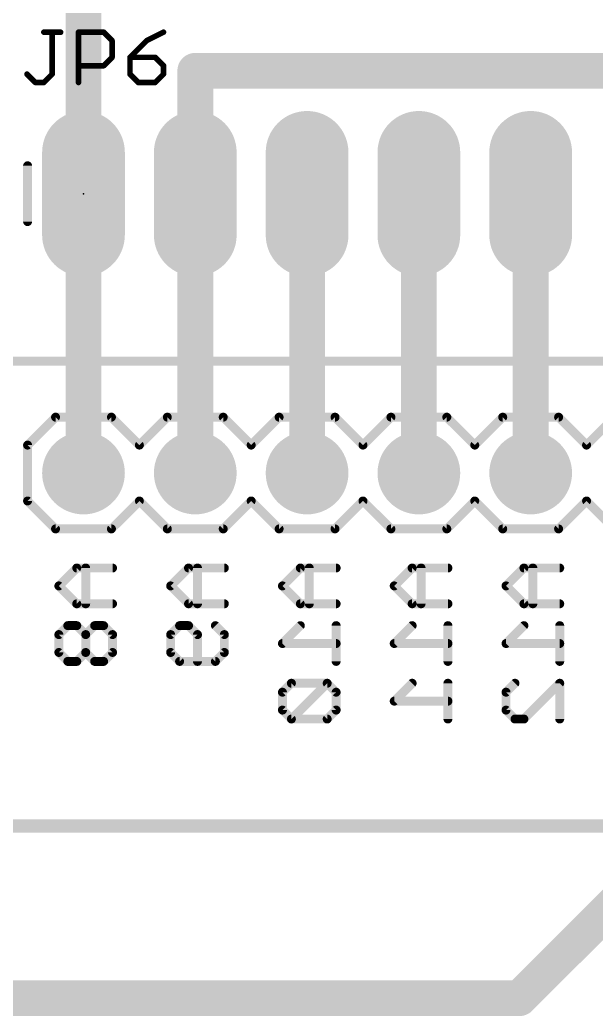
# Model space of a CAD drawing. Extents: x -209 to 66, y -44 to 97.
# Drawn here: x -44.62 to -31.53, y 39.73 to 62.37 of the extents above; entities that cross this region are included whole.
import ezdxf

# ---------------------------------------------------------------- set-up
doc = ezdxf.new("R2010")
doc.units = 0
for name, color, linetype in [('1', 22, 'CONTINUOUS'), ('17', 82, 'CONTINUOUS'), ('21', 253, 'CONTINUOUS'), ('22', 253, 'CONTINUOUS'), ('23', 7, 'CONTINUOUS'), ('25', 253, 'CONTINUOUS'), ('51', 253, 'CONTINUOUS'), ('52', 253, 'CONTINUOUS')]:
    doc.layers.add(name, color=color, linetype=linetype)

# ---------------------------------------------------------------- blocks, each defined once
blk = doc.blocks.new('RECT')
blk.add_solid([(-0.5, -0.5), (0.5, -0.5), (-0.5, 0.5), (0.5, 0.5)])
blk = doc.blocks.new('LONGP100')
at = {"const_width": 1}
blk.add_lwpolyline([(-0.5, 0), (0.5, 0)], dxfattribs=at)
at = {"const_width": 0.5}
for points in [[(-0.5, 0.25, 1), (-0.5, -0.25)], [(0.5, -0.25, 1), (0.5, 0.25)]]:
    blk.add_lwpolyline(points, format="xyb", dxfattribs=at)
blk = doc.blocks.new('ROUNDP')
at = {"const_width": 0.5}
blk.add_lwpolyline([(0, -0.25, 1), (0, 0.25, 1), (0, -0.25)], format="xyb", dxfattribs=at)

msp = doc.modelspace()

# ---------------------------------------------------------------- linework, layer by layer
at = {"layer": '1'}
for points, const_width in [([(-43.18, 62.992), (-43.18, 58.42)], 0.8128), ([(-29.464, 61.214), (-40.64, 61.214)], 0.8128), ([(-40.64, 61.214), (-40.64, 58.42)], 0.8128), ([(-43.18, 58.42), (-43.18, 59.69)], 0.8128), ([(-43.18, 58.42), (-43.18, 58.166)], 1.27), ([(-40.64, 58.42), (-40.64, 58.166)], 1.27), ([(-38.1, 58.42), (-38.1, 58.166)], 1.27), ([(-35.56, 58.42), (-35.56, 58.166)], 1.27), ([(-33.02, 58.42), (-33.02, 58.166)], 1.27), ([(-43.18, 52.07), (-43.18, 58.166)], 0.8128), ([(-40.64, 52.07), (-40.64, 58.166)], 0.8128), ([(-38.1, 52.07), (-38.1, 58.166)], 0.8128), ([(-35.56, 52.07), (-35.56, 58.166)], 0.8128), ([(-33.02, 52.07), (-33.02, 58.166)], 0.8128), ([(-43.18, 52.07), (-43.18, 51.816)], 1.27), ([(-40.64, 52.07), (-40.64, 51.816)], 1.27), ([(-38.1, 52.07), (-38.1, 51.816)], 1.27), ([(-35.56, 52.07), (-35.56, 51.816)], 1.27), ([(-33.02, 52.07), (-33.02, 51.816)], 1.27), ([(-33.274, 40.132), (-24.13, 49.276)], 0.8128), ([(-63.5, 40.132), (-33.274, 40.132)], 0.8128)]:
    msp.add_lwpolyline(points, dxfattribs=dict(at, const_width=const_width))
for points, const_width in [([(-40.64, 61.4172, 1), (-40.64, 61.0108)], 0.4064), ([(-40.4368, 61.214, 1), (-40.8432, 61.214)], 0.4064), ([(-42.9768, 59.69, 1), (-43.3832, 59.69)], 0.4064), ([(-42.8625, 58.42, 1), (-43.4975, 58.42)], 0.635), ([(-40.3225, 58.42, 1), (-40.9575, 58.42)], 0.635), ([(-37.7825, 58.42, 1), (-38.4175, 58.42)], 0.635), ([(-35.2425, 58.42, 1), (-35.8775, 58.42)], 0.635), ([(-32.7025, 58.42, 1), (-33.3375, 58.42)], 0.635), ([(-43.4975, 58.166, 1), (-42.8625, 58.166)], 0.635), ([(-43.3832, 58.42, 1), (-42.9768, 58.42)], 0.4064), ([(-43.3832, 58.42, 1), (-42.9768, 58.42)], 0.4064), ([(-42.9768, 58.166, 1), (-43.3832, 58.166)], 0.4064), ([(-40.9575, 58.166, 1), (-40.3225, 58.166)], 0.635), ([(-40.8432, 58.42, 1), (-40.4368, 58.42)], 0.4064), ([(-40.4368, 58.166, 1), (-40.8432, 58.166)], 0.4064), ([(-38.4175, 58.166, 1), (-37.7825, 58.166)], 0.635), ([(-37.8968, 58.166, 1), (-38.3032, 58.166)], 0.4064), ([(-35.8775, 58.166, 1), (-35.2425, 58.166)], 0.635), ([(-35.3568, 58.166, 1), (-35.7632, 58.166)], 0.4064), ([(-33.3375, 58.166, 1), (-32.7025, 58.166)], 0.635), ([(-32.8168, 58.166, 1), (-33.2232, 58.166)], 0.4064), ([(-42.8625, 52.07, 1), (-43.4975, 52.07)], 0.635), ([(-40.3225, 52.07, 1), (-40.9575, 52.07)], 0.635), ([(-37.7825, 52.07, 1), (-38.4175, 52.07)], 0.635), ([(-35.2425, 52.07, 1), (-35.8775, 52.07)], 0.635), ([(-32.7025, 52.07, 1), (-33.3375, 52.07)], 0.635), ([(-43.4975, 51.816, 1), (-42.8625, 51.816)], 0.635), ([(-43.3832, 52.07, 1), (-42.9768, 52.07)], 0.4064), ([(-40.9575, 51.816, 1), (-40.3225, 51.816)], 0.635), ([(-40.8432, 52.07, 1), (-40.4368, 52.07)], 0.4064), ([(-38.4175, 51.816, 1), (-37.7825, 51.816)], 0.635), ([(-38.3032, 52.07, 1), (-37.8968, 52.07)], 0.4064), ([(-35.8775, 51.816, 1), (-35.2425, 51.816)], 0.635), ([(-35.7632, 52.07, 1), (-35.3568, 52.07)], 0.4064), ([(-33.3375, 51.816, 1), (-32.7025, 51.816)], 0.635), ([(-33.2232, 52.07, 1), (-32.8168, 52.07)], 0.4064), ([(-33.274, 39.9288, 1), (-33.274, 40.3352)], 0.4064), ([(-33.4177, 40.2757, 1), (-33.1303, 39.9883)], 0.4064)]:
    msp.add_lwpolyline(points, format="xyb", dxfattribs=dict(at, const_width=const_width))
at = {"layer": '21', "const_width": 0.2032}
msp.add_lwpolyline([(-44.45, 59.055), (-44.45, 57.785)], dxfattribs=at)
at = {"layer": '21', "const_width": 0.1016}
for points in [[(-44.3992, 59.055, 1), (-44.5008, 59.055)], [(-44.5008, 57.785, 1), (-44.3992, 57.785)]]:
    msp.add_lwpolyline(points, format="xyb", dxfattribs=at)
at = {"layer": '22'}
for points, const_width in [([(-44.45, 52.705), (-43.815, 53.34)], 0.2032), ([(-42.545, 53.34), (-43.815, 53.34)], 0.2032), ([(-41.91, 52.705), (-42.545, 53.34)], 0.2032), ([(-41.275, 53.34), (-41.91, 52.705)], 0.2032), ([(-40.005, 53.34), (-41.275, 53.34)], 0.2032), ([(-39.37, 52.705), (-40.005, 53.34)], 0.2032), ([(-38.735, 53.34), (-39.37, 52.705)], 0.2032), ([(-37.465, 53.34), (-38.735, 53.34)], 0.2032), ([(-36.83, 52.705), (-37.465, 53.34)], 0.2032), ([(-36.83, 52.705), (-36.195, 53.34)], 0.2032), ([(-34.925, 53.34), (-36.195, 53.34)], 0.2032), ([(-34.29, 52.705), (-34.925, 53.34)], 0.2032), ([(-33.655, 53.34), (-34.29, 52.705)], 0.2032), ([(-32.385, 53.34), (-33.655, 53.34)], 0.2032), ([(-31.75, 52.705), (-32.385, 53.34)], 0.2032), ([(-31.115, 53.34), (-31.75, 52.705)], 0.2032), ([(-44.45, 51.435), (-44.45, 52.705)], 0.2032), ([(-43.815, 50.8), (-44.45, 51.435)], 0.2032), ([(-42.545, 50.8), (-41.91, 51.435)], 0.2032), ([(-41.91, 51.435), (-41.275, 50.8)], 0.2032), ([(-40.005, 50.8), (-39.37, 51.435)], 0.2032), ([(-39.37, 51.435), (-38.735, 50.8)], 0.2032), ([(-37.465, 50.8), (-36.83, 51.435)], 0.2032), ([(-36.195, 50.8), (-36.83, 51.435)], 0.2032), ([(-34.925, 50.8), (-34.29, 51.435)], 0.2032), ([(-34.29, 51.435), (-33.655, 50.8)], 0.2032), ([(-32.385, 50.8), (-31.75, 51.435)], 0.2032), ([(-31.75, 51.435), (-31.115, 50.8)], 0.2032), ([(-43.815, 50.8), (-42.545, 50.8)], 0.2032), ([(-41.275, 50.8), (-40.005, 50.8)], 0.2032), ([(-38.735, 50.8), (-37.465, 50.8)], 0.2032), ([(-36.195, 50.8), (-34.925, 50.8)], 0.2032), ([(-33.655, 50.8), (-32.385, 50.8)], 0.2032), ([(-43.3331, 49.911), (-43.7398, 49.5043)], 0.2032), ([(-42.5196, 49.911), (-43.3331, 49.911)], 0.2032), ([(-43.1297, 49.911), (-43.1297, 49.0975)], 0.2032), ([(-40.7931, 49.911), (-41.1998, 49.5043)], 0.2032), ([(-39.9796, 49.911), (-40.7931, 49.911)], 0.2032), ([(-40.5897, 49.911), (-40.5897, 49.0975)], 0.2032), ([(-38.2531, 49.911), (-38.6598, 49.5043)], 0.2032), ([(-37.4396, 49.911), (-38.2531, 49.911)], 0.2032), ([(-38.0497, 49.911), (-38.0497, 49.0975)], 0.2032), ([(-35.7131, 49.911), (-36.1198, 49.5043)], 0.2032), ([(-34.8996, 49.911), (-35.7131, 49.911)], 0.2032), ([(-35.5097, 49.911), (-35.5097, 49.0975)], 0.2032), ([(-33.1731, 49.911), (-33.5798, 49.5043)], 0.2032), ([(-32.3596, 49.911), (-33.1731, 49.911)], 0.2032), ([(-32.9697, 49.911), (-32.9697, 49.0975)], 0.2032), ([(-43.7398, 49.5043), (-43.3331, 49.0975)], 0.2032), ([(-41.1998, 49.5043), (-40.7931, 49.0975)], 0.2032), ([(-38.6598, 49.5043), (-38.2531, 49.0975)], 0.2032), ([(-36.1198, 49.5043), (-35.7131, 49.0975)], 0.2032), ([(-33.5798, 49.5043), (-33.1731, 49.0975)], 0.2032), ([(-43.3331, 49.0975), (-42.5196, 49.0975)], 0.2032), ([(-40.7931, 49.0975), (-39.9796, 49.0975)], 0.2032), ([(-38.2531, 49.0975), (-37.4396, 49.0975)], 0.2032), ([(-35.7131, 49.0975), (-34.8996, 49.0975)], 0.2032), ([(-33.1731, 49.0975), (-32.3596, 49.0975)], 0.2032), ([(-43.5365, 48.6013), (-43.7398, 48.3979)], 0.2032), ([(-43.3331, 48.6013), (-43.5365, 48.6013)], 0.2032), ([(-43.1297, 48.3979), (-43.3331, 48.6013)], 0.2032), ([(-42.9263, 48.6013), (-43.1297, 48.3979)], 0.2032), ([(-42.723, 48.6013), (-42.9263, 48.6013)], 0.2032), ([(-42.5196, 48.3979), (-42.723, 48.6013)], 0.2032), ([(-41.1998, 48.3979), (-40.9965, 48.6013)], 0.2032), ([(-40.9965, 48.6013), (-40.7931, 48.6013)], 0.2032), ([(-40.7931, 48.6013), (-40.5897, 48.3979)], 0.2032), ([(-40.183, 48.6013), (-39.9796, 48.3979)], 0.2032), ([(-38.2531, 48.6013), (-38.6598, 48.1945)], 0.2032), ([(-37.4396, 48.6013), (-37.4396, 47.7878)], 0.2032), ([(-35.7131, 48.6013), (-36.1198, 48.1945)], 0.2032), ([(-34.8996, 48.6013), (-34.8996, 47.7878)], 0.2032), ([(-33.1731, 48.6013), (-33.5798, 48.1945)], 0.2032), ([(-32.3596, 48.6013), (-32.3596, 47.7878)], 0.2032), ([(-43.7398, 48.3979), (-43.7398, 47.9912)], 0.2032), ([(-43.1297, 48.3979), (-43.1297, 47.9912)], 0.2032), ([(-42.5196, 47.9912), (-42.5196, 48.3979)], 0.2032), ([(-41.1998, 47.9912), (-41.1998, 48.3979)], 0.2032), ([(-40.5897, 48.3979), (-40.5897, 47.7878)], 0.2032), ([(-39.9796, 48.3979), (-39.9796, 47.9912)], 0.2032), ([(-38.6598, 48.1945), (-37.4396, 48.1945)], 0.2032), ([(-36.1198, 48.1945), (-34.8996, 48.1945)], 0.2032), ([(-33.5798, 48.1945), (-32.3596, 48.1945)], 0.2032), ([(-43.7398, 47.9912), (-43.5365, 47.7878)], 0.2032), ([(-43.3331, 47.7878), (-43.1297, 47.9912)], 0.2032), ([(-43.1297, 47.9912), (-42.9263, 47.7878)], 0.2032), ([(-42.723, 47.7878), (-42.5196, 47.9912)], 0.2032), ([(-40.9965, 47.7878), (-41.1998, 47.9912)], 0.2032), ([(-39.9796, 47.9912), (-40.183, 47.7878)], 0.2032), ([(-43.5365, 47.7878), (-43.3331, 47.7878)], 0.2032), ([(-42.9263, 47.7878), (-42.723, 47.7878)], 0.2032), ([(-40.183, 47.7878), (-40.9965, 47.7878)], 0.2032), ([(-38.4565, 47.2916), (-38.6598, 47.0882)], 0.2032), ([(-37.643, 47.2916), (-38.4565, 47.2916)], 0.2032), ([(-37.643, 47.2916), (-38.4565, 46.4781)], 0.2032), ([(-37.4396, 47.0882), (-37.643, 47.2916)], 0.2032), ([(-35.7131, 47.2916), (-36.1198, 46.8848)], 0.2032), ([(-34.8996, 47.2916), (-34.8996, 46.4781)], 0.2032), ([(-33.5798, 47.0882), (-33.3765, 47.2916)], 0.2032), ([(-32.3596, 47.2916), (-33.1731, 46.4781)], 0.2032), ([(-32.3596, 46.4781), (-32.3596, 47.2916)], 0.2032), ([(-38.6598, 47.0882), (-38.6598, 46.6814)], 0.2032), ([(-37.4396, 46.6814), (-37.4396, 47.0882)], 0.2032), ([(-33.5798, 46.6814), (-33.5798, 47.0882)], 0.2032), ([(-36.1198, 46.8848), (-34.8996, 46.8848)], 0.2032), ([(-38.6598, 46.6814), (-38.4565, 46.4781)], 0.2032), ([(-37.643, 46.4781), (-37.4396, 46.6814)], 0.2032), ([(-33.3765, 46.4781), (-33.5798, 46.6814)], 0.2032), ([(-38.4565, 46.4781), (-37.643, 46.4781)], 0.2032), ([(-33.1731, 46.4781), (-33.3765, 46.4781)], 0.2032), ([(-30.607, 44.0436), (-66.929, 44.0436)], 0.3048)]:
    msp.add_lwpolyline(points, dxfattribs=dict(at, const_width=const_width))
at = {"layer": '22', "const_width": 0.1016}
for points in [[(-43.815, 53.3908, 1), (-43.815, 53.2892)], [(-43.7791, 53.3041, 1), (-43.8509, 53.3759)], [(-42.5091, 53.3759, 1), (-42.5809, 53.3041)], [(-42.545, 53.2892, 1), (-42.545, 53.3908)], [(-41.275, 53.3908, 1), (-41.275, 53.2892)], [(-41.2391, 53.3041, 1), (-41.3109, 53.3759)], [(-39.9691, 53.3759, 1), (-40.0409, 53.3041)], [(-40.005, 53.2892, 1), (-40.005, 53.3908)], [(-38.735, 53.3908, 1), (-38.735, 53.2892)], [(-38.6991, 53.3041, 1), (-38.7709, 53.3759)], [(-37.4291, 53.3759, 1), (-37.5009, 53.3041)], [(-37.465, 53.2892, 1), (-37.465, 53.3908)], [(-36.195, 53.3908, 1), (-36.195, 53.2892)], [(-36.1591, 53.3041, 1), (-36.2309, 53.3759)], [(-34.8891, 53.3759, 1), (-34.9609, 53.3041)], [(-34.925, 53.2892, 1), (-34.925, 53.3908)], [(-33.655, 53.3908, 1), (-33.655, 53.2892)], [(-33.6191, 53.3041, 1), (-33.6909, 53.3759)], [(-32.3491, 53.3759, 1), (-32.4209, 53.3041)], [(-32.385, 53.2892, 1), (-32.385, 53.3908)], [(-44.3992, 52.705, 1), (-44.5008, 52.705)], [(-44.4859, 52.7409, 1), (-44.4141, 52.6691)], [(-41.9459, 52.7409, 1), (-41.8741, 52.6691)], [(-41.9459, 52.6691, 1), (-41.8741, 52.7409)], [(-39.4059, 52.7409, 1), (-39.3341, 52.6691)], [(-39.4059, 52.6691, 1), (-39.3341, 52.7409)], [(-36.8659, 52.7409, 1), (-36.7941, 52.6691)], [(-36.8659, 52.6691, 1), (-36.7941, 52.7409)], [(-34.3259, 52.7409, 1), (-34.2541, 52.6691)], [(-34.3259, 52.6691, 1), (-34.2541, 52.7409)], [(-31.7859, 52.7409, 1), (-31.7141, 52.6691)], [(-31.7859, 52.6691, 1), (-31.7141, 52.7409)], [(-44.4141, 51.4709, 1), (-44.4859, 51.3991)], [(-44.5008, 51.435, 1), (-44.3992, 51.435)], [(-41.8741, 51.4709, 1), (-41.9459, 51.3991)], [(-41.8741, 51.3991, 1), (-41.9459, 51.4709)], [(-39.3341, 51.4709, 1), (-39.4059, 51.3991)], [(-39.3341, 51.3991, 1), (-39.4059, 51.4709)], [(-36.7941, 51.4709, 1), (-36.8659, 51.3991)], [(-36.7941, 51.3991, 1), (-36.8659, 51.4709)], [(-34.2541, 51.4709, 1), (-34.3259, 51.3991)], [(-34.2541, 51.3991, 1), (-34.3259, 51.4709)], [(-31.7141, 51.4709, 1), (-31.7859, 51.3991)], [(-31.7141, 51.3991, 1), (-31.7859, 51.4709)], [(-43.815, 50.8508, 1), (-43.815, 50.7492)], [(-43.8509, 50.7641, 1), (-43.7791, 50.8359)], [(-42.5809, 50.8359, 1), (-42.5091, 50.7641)], [(-42.545, 50.7492, 1), (-42.545, 50.8508)], [(-41.275, 50.8508, 1), (-41.275, 50.7492)], [(-41.3109, 50.7641, 1), (-41.2391, 50.8359)], [(-40.0409, 50.8359, 1), (-39.9691, 50.7641)], [(-40.005, 50.7492, 1), (-40.005, 50.8508)], [(-38.735, 50.8508, 1), (-38.735, 50.7492)], [(-38.7709, 50.7641, 1), (-38.6991, 50.8359)], [(-37.5009, 50.8359, 1), (-37.4291, 50.7641)], [(-37.465, 50.7492, 1), (-37.465, 50.8508)], [(-36.195, 50.8508, 1), (-36.195, 50.7492)], [(-36.2309, 50.7641, 1), (-36.1591, 50.8359)], [(-34.9609, 50.8359, 1), (-34.8891, 50.7641)], [(-34.925, 50.7492, 1), (-34.925, 50.8508)], [(-33.655, 50.8508, 1), (-33.655, 50.7492)], [(-33.6909, 50.7641, 1), (-33.6191, 50.8359)], [(-32.4209, 50.8359, 1), (-32.3491, 50.7641)], [(-32.385, 50.7492, 1), (-32.385, 50.8508)], [(-43.3331, 49.9618, 1), (-43.3331, 49.8602)], [(-43.2972, 49.8751, 1), (-43.369, 49.9469)], [(-43.0789, 49.911, 1), (-43.1805, 49.911)], [(-42.5196, 49.8602, 1), (-42.5196, 49.9618)], [(-40.7931, 49.9618, 1), (-40.7931, 49.8602)], [(-40.7572, 49.8751, 1), (-40.829, 49.9469)], [(-40.5389, 49.911, 1), (-40.6405, 49.911)], [(-39.9796, 49.8602, 1), (-39.9796, 49.9618)], [(-38.2531, 49.9618, 1), (-38.2531, 49.8602)], [(-38.2172, 49.8751, 1), (-38.289, 49.9469)], [(-37.9989, 49.911, 1), (-38.1005, 49.911)], [(-37.4396, 49.8602, 1), (-37.4396, 49.9618)], [(-35.7131, 49.9618, 1), (-35.7131, 49.8602)], [(-35.6772, 49.8751, 1), (-35.749, 49.9469)], [(-35.4589, 49.911, 1), (-35.5605, 49.911)], [(-34.8996, 49.8602, 1), (-34.8996, 49.9618)], [(-33.1731, 49.9618, 1), (-33.1731, 49.8602)], [(-33.1372, 49.8751, 1), (-33.209, 49.9469)], [(-32.9189, 49.911, 1), (-33.0205, 49.911)], [(-32.3596, 49.8602, 1), (-32.3596, 49.9618)], [(-43.7039, 49.5402, 1), (-43.7758, 49.4683)], [(-41.1639, 49.5402, 1), (-41.2358, 49.4683)], [(-38.6239, 49.5402, 1), (-38.6958, 49.4683)], [(-36.0839, 49.5402, 1), (-36.1558, 49.4683)], [(-33.5439, 49.5402, 1), (-33.6158, 49.4683)], [(-43.7758, 49.5402, 1), (-43.7039, 49.4683)], [(-41.2358, 49.5402, 1), (-41.1639, 49.4683)], [(-38.6958, 49.5402, 1), (-38.6239, 49.4683)], [(-36.1558, 49.5402, 1), (-36.0839, 49.4683)], [(-33.6158, 49.5402, 1), (-33.5439, 49.4683)], [(-43.3331, 49.1483, 1), (-43.3331, 49.0467)], [(-43.369, 49.0616, 1), (-43.2972, 49.1334)], [(-43.1805, 49.0975, 1), (-43.0789, 49.0975)], [(-42.5196, 49.0467, 1), (-42.5196, 49.1483)], [(-40.7931, 49.1483, 1), (-40.7931, 49.0467)], [(-40.829, 49.0616, 1), (-40.7572, 49.1334)], [(-40.6405, 49.0975, 1), (-40.5389, 49.0975)], [(-39.9796, 49.0467, 1), (-39.9796, 49.1483)], [(-38.2531, 49.1483, 1), (-38.2531, 49.0467)], [(-38.289, 49.0616, 1), (-38.2172, 49.1334)], [(-38.1005, 49.0975, 1), (-37.9989, 49.0975)], [(-37.4396, 49.0467, 1), (-37.4396, 49.1483)], [(-35.7131, 49.1483, 1), (-35.7131, 49.0467)], [(-35.749, 49.0616, 1), (-35.6772, 49.1334)], [(-35.5605, 49.0975, 1), (-35.4589, 49.0975)], [(-34.8996, 49.0467, 1), (-34.8996, 49.1483)], [(-33.1731, 49.1483, 1), (-33.1731, 49.0467)], [(-33.209, 49.0616, 1), (-33.1372, 49.1334)], [(-33.0205, 49.0975, 1), (-32.9189, 49.0975)], [(-32.3596, 49.0467, 1), (-32.3596, 49.1483)], [(-43.5365, 48.6521, 1), (-43.5365, 48.5505)], [(-43.5005, 48.5654, 1), (-43.5724, 48.6372)], [(-43.2972, 48.6372, 1), (-43.369, 48.5654)], [(-43.3331, 48.5505, 1), (-43.3331, 48.6521)], [(-42.9263, 48.6521, 1), (-42.9263, 48.5505)], [(-42.8904, 48.5654, 1), (-42.9623, 48.6372)], [(-42.6871, 48.6372, 1), (-42.7589, 48.5654)], [(-42.723, 48.5505, 1), (-42.723, 48.6521)], [(-40.9965, 48.6521, 1), (-40.9965, 48.5505)], [(-40.9605, 48.5654, 1), (-41.0324, 48.6372)], [(-40.7572, 48.6372, 1), (-40.829, 48.5654)], [(-40.7931, 48.5505, 1), (-40.7931, 48.6521)], [(-40.1471, 48.6372, 1), (-40.2189, 48.5654)], [(-38.2172, 48.5654, 1), (-38.289, 48.6372)], [(-37.3888, 48.6013, 1), (-37.4904, 48.6013)], [(-35.6772, 48.5654, 1), (-35.749, 48.6372)], [(-34.8488, 48.6013, 1), (-34.9504, 48.6013)], [(-33.1372, 48.5654, 1), (-33.209, 48.6372)], [(-32.3088, 48.6013, 1), (-32.4104, 48.6013)], [(-43.7758, 48.4338, 1), (-43.7039, 48.362)], [(-43.689, 48.3979, 1), (-43.7906, 48.3979)], [(-43.0789, 48.3979, 1), (-43.1805, 48.3979)], [(-43.1656, 48.4338, 1), (-43.0938, 48.362)], [(-43.1656, 48.362, 1), (-43.0938, 48.4338)], [(-42.4688, 48.3979, 1), (-42.5704, 48.3979)], [(-42.5555, 48.362, 1), (-42.4837, 48.4338)], [(-41.2358, 48.4338, 1), (-41.1639, 48.362)], [(-41.149, 48.3979, 1), (-41.2506, 48.3979)], [(-40.5389, 48.3979, 1), (-40.6405, 48.3979)], [(-40.6256, 48.362, 1), (-40.5538, 48.4338)], [(-39.9288, 48.3979, 1), (-40.0304, 48.3979)], [(-40.0155, 48.362, 1), (-39.9437, 48.4338)], [(-38.6958, 48.2304, 1), (-38.6239, 48.1586)], [(-38.6598, 48.2453, 1), (-38.6598, 48.1437)], [(-37.4396, 48.1437, 1), (-37.4396, 48.2453)], [(-36.1558, 48.2304, 1), (-36.0839, 48.1586)], [(-36.1198, 48.2453, 1), (-36.1198, 48.1437)], [(-34.8996, 48.1437, 1), (-34.8996, 48.2453)], [(-33.6158, 48.2304, 1), (-33.5439, 48.1586)], [(-33.5798, 48.2453, 1), (-33.5798, 48.1437)], [(-32.3596, 48.1437, 1), (-32.3596, 48.2453)], [(-43.7039, 48.0271, 1), (-43.7758, 47.9552)], [(-43.7906, 47.9912, 1), (-43.689, 47.9912)], [(-43.0938, 48.0271, 1), (-43.1656, 47.9552)], [(-43.1805, 47.9912, 1), (-43.0789, 47.9912)], [(-43.0938, 47.9552, 1), (-43.1656, 48.0271)], [(-42.5704, 47.9912, 1), (-42.4688, 47.9912)], [(-42.4837, 47.9552, 1), (-42.5555, 48.0271)], [(-41.1639, 48.0271, 1), (-41.2358, 47.9552)], [(-41.2506, 47.9912, 1), (-41.149, 47.9912)], [(-40.0304, 47.9912, 1), (-39.9288, 47.9912)], [(-39.9437, 47.9552, 1), (-40.0155, 48.0271)], [(-43.5365, 47.8386, 1), (-43.5365, 47.737)], [(-43.5724, 47.7519, 1), (-43.5005, 47.8237)], [(-43.369, 47.8237, 1), (-43.2972, 47.7519)], [(-43.3331, 47.737, 1), (-43.3331, 47.8386)], [(-42.9263, 47.8386, 1), (-42.9263, 47.737)], [(-42.9623, 47.7519, 1), (-42.8904, 47.8237)], [(-42.7589, 47.8237, 1), (-42.6871, 47.7519)], [(-42.723, 47.737, 1), (-42.723, 47.8386)], [(-40.9965, 47.8386, 1), (-40.9965, 47.737)], [(-41.0324, 47.7519, 1), (-40.9605, 47.8237)], [(-40.6405, 47.7878, 1), (-40.5389, 47.7878)], [(-40.2189, 47.8237, 1), (-40.1471, 47.7519)], [(-40.183, 47.737, 1), (-40.183, 47.8386)], [(-37.4904, 47.7878, 1), (-37.3888, 47.7878)], [(-34.9504, 47.7878, 1), (-34.8488, 47.7878)], [(-32.4104, 47.7878, 1), (-32.3088, 47.7878)], [(-38.4565, 47.3424, 1), (-38.4565, 47.2407)], [(-38.4205, 47.2556, 1), (-38.4924, 47.3275)], [(-37.6071, 47.3275, 1), (-37.6789, 47.2556)], [(-37.6071, 47.2556, 1), (-37.6789, 47.3275)], [(-37.643, 47.2407, 1), (-37.643, 47.3424)], [(-35.6772, 47.2556, 1), (-35.749, 47.3275)], [(-34.8488, 47.2916, 1), (-34.9504, 47.2916)], [(-33.3405, 47.2556, 1), (-33.4124, 47.3275)], [(-32.3088, 47.2916, 1), (-32.4104, 47.2916)], [(-32.3237, 47.2556, 1), (-32.3955, 47.3275)], [(-38.6958, 47.1241, 1), (-38.6239, 47.0523)], [(-38.609, 47.0882, 1), (-38.7106, 47.0882)], [(-37.3888, 47.0882, 1), (-37.4904, 47.0882)], [(-37.4755, 47.0523, 1), (-37.4037, 47.1241)], [(-33.6158, 47.1241, 1), (-33.5439, 47.0523)], [(-33.529, 47.0882, 1), (-33.6306, 47.0882)], [(-36.1558, 46.9207, 1), (-36.0839, 46.8489)], [(-36.1198, 46.9356, 1), (-36.1198, 46.834)], [(-34.8996, 46.834, 1), (-34.8996, 46.9356)], [(-38.6239, 46.7174, 1), (-38.6958, 46.6455)], [(-38.7106, 46.6814, 1), (-38.609, 46.6814)], [(-37.4904, 46.6814, 1), (-37.3888, 46.6814)], [(-37.4037, 46.6455, 1), (-37.4755, 46.7174)], [(-33.5439, 46.7174, 1), (-33.6158, 46.6455)], [(-33.6306, 46.6814, 1), (-33.529, 46.6814)], [(-38.4565, 46.5289, 1), (-38.4565, 46.4273)], [(-38.4924, 46.514, 1), (-38.4205, 46.4421)], [(-38.4924, 46.4421, 1), (-38.4205, 46.514)], [(-37.6789, 46.514, 1), (-37.6071, 46.4421)], [(-37.643, 46.4273, 1), (-37.643, 46.5289)], [(-34.9504, 46.4781, 1), (-34.8488, 46.4781)], [(-33.3765, 46.5289, 1), (-33.3765, 46.4273)], [(-33.4124, 46.4421, 1), (-33.3405, 46.514)], [(-33.209, 46.514, 1), (-33.1372, 46.4421)], [(-33.1731, 46.4273, 1), (-33.1731, 46.5289)], [(-32.4104, 46.4781, 1), (-32.3088, 46.4781)]]:
    msp.add_lwpolyline(points, format="xyb", dxfattribs=at)
at = {"layer": '23'}
msp.add_point((-43.18, 58.42), dxfattribs=at)
at = {"layer": '25', "const_width": 0.127}
for points in [[(-44.0814, 62.0913), (-43.7001, 62.0913)], [(-43.8907, 61.138), (-43.8907, 62.0913)], [(-43.2933, 60.9473), (-43.2933, 62.0913)], [(-43.2933, 62.0913), (-42.7213, 62.0913)], [(-42.7213, 62.0913), (-42.5307, 61.9006)], [(-41.3613, 62.0913), (-41.7426, 61.9006)], [(-42.5307, 61.9006), (-42.5307, 61.5193)], [(-41.7426, 61.9006), (-42.1239, 61.5193)], [(-42.7213, 61.3286), (-43.2933, 61.3286)], [(-42.5307, 61.5193), (-42.7213, 61.3286)], [(-42.1239, 61.5193), (-42.1239, 61.138)], [(-41.5519, 61.5193), (-42.1239, 61.5193)], [(-41.3613, 61.3286), (-41.5519, 61.5193)], [(-41.3613, 61.138), (-41.3613, 61.3286)], [(-44.4627, 61.138), (-44.272, 60.9473)], [(-44.0814, 60.9473), (-43.8907, 61.138)], [(-42.1239, 61.138), (-41.9332, 60.9473)], [(-41.5519, 60.9473), (-41.3613, 61.138)], [(-44.272, 60.9473), (-44.0814, 60.9473)], [(-41.9332, 60.9473), (-41.5519, 60.9473)]]:
    msp.add_lwpolyline(points, dxfattribs=at)
at = {"layer": '25', "const_width": 0.0635}
for points in [[(-44.0814, 62.123, 1), (-44.0814, 62.0595)], [(-43.859, 62.0913, 1), (-43.9225, 62.0913)], [(-43.7001, 62.0595, 1), (-43.7001, 62.123)], [(-43.2616, 62.0913, 1), (-43.3251, 62.0913)], [(-43.2933, 62.123, 1), (-43.2933, 62.0595)], [(-42.6989, 62.1137, 1), (-42.7438, 62.0688)], [(-42.7213, 62.0595, 1), (-42.7213, 62.123)], [(-41.3471, 62.0629, 1), (-41.3755, 62.1197)], [(-42.4989, 61.9006, 1), (-42.5624, 61.9006)], [(-42.5531, 61.8782, 1), (-42.5082, 61.9231)], [(-41.7568, 61.929, 1), (-41.7284, 61.8722)], [(-41.7201, 61.8782, 1), (-41.765, 61.9231)], [(-43.2933, 61.3604, 1), (-43.2933, 61.2969)], [(-42.7438, 61.3511, 1), (-42.6989, 61.3062)], [(-42.7213, 61.2969, 1), (-42.7213, 61.3604)], [(-42.5624, 61.5193, 1), (-42.4989, 61.5193)], [(-42.5082, 61.4968, 1), (-42.5531, 61.5417)], [(-42.0922, 61.5193, 1), (-42.1557, 61.5193)], [(-42.1239, 61.551, 1), (-42.1239, 61.4875)], [(-42.1464, 61.5417, 1), (-42.1015, 61.4968)], [(-41.5295, 61.5417, 1), (-41.5744, 61.4968)], [(-41.5519, 61.4875, 1), (-41.5519, 61.551)], [(-41.3295, 61.3286, 1), (-41.393, 61.3286)], [(-41.3837, 61.3062, 1), (-41.3388, 61.3511)], [(-44.4402, 61.1604, 1), (-44.4852, 61.1155)], [(-43.9225, 61.138, 1), (-43.859, 61.138)], [(-43.8683, 61.1155, 1), (-43.9132, 61.1604)], [(-42.1557, 61.138, 1), (-42.0922, 61.138)], [(-42.1015, 61.1604, 1), (-42.1464, 61.1155)], [(-41.393, 61.138, 1), (-41.3295, 61.138)], [(-41.3388, 61.1155, 1), (-41.3837, 61.1604)], [(-44.272, 60.9791, 1), (-44.272, 60.9156)], [(-44.2945, 60.9248, 1), (-44.2496, 60.9698)], [(-44.1038, 60.9698, 1), (-44.0589, 60.9248)], [(-44.0814, 60.9156, 1), (-44.0814, 60.9791)], [(-43.3251, 60.9473, 1), (-43.2616, 60.9473)], [(-41.9332, 60.9791, 1), (-41.9332, 60.9156)], [(-41.9557, 60.9248, 1), (-41.9108, 60.9698)], [(-41.5744, 60.9698, 1), (-41.5295, 60.9248)], [(-41.5519, 60.9156, 1), (-41.5519, 60.9791)]]:
    msp.add_lwpolyline(points, format="xyb", dxfattribs=at)
at = {"layer": '52', "const_width": 0.2032}
msp.add_lwpolyline([(-17.78, 54.61), (-116.84, 54.61)], dxfattribs=at)

# ---------------------------------------------------------------- block references
at = {"layer": '17', "xscale": 1.8796, "yscale": 1.8796}
for name, p, rotation in [('LONGP100', (-43.18, 58.42), 90), ('LONGP100', (-43.18, 58.42), 90), ('LONGP100', (-40.64, 58.42), 90), ('LONGP100', (-40.64, 58.42), 90), ('LONGP100', (-38.1, 58.42), 90), ('LONGP100', (-38.1, 58.42), 90), ('LONGP100', (-35.56, 58.42), 90), ('LONGP100', (-35.56, 58.42), 90), ('LONGP100', (-33.02, 58.42), 90), ('LONGP100', (-33.02, 58.42), 90), ('ROUNDP', (-43.18, 52.07), 270), ('ROUNDP', (-43.18, 52.07), 270), ('ROUNDP', (-40.64, 52.07), 270), ('ROUNDP', (-40.64, 52.07), 270), ('ROUNDP', (-38.1, 52.07), 270), ('ROUNDP', (-38.1, 52.07), 270), ('ROUNDP', (-35.56, 52.07), 270), ('ROUNDP', (-35.56, 52.07), 270), ('ROUNDP', (-33.02, 52.07), 270), ('ROUNDP', (-33.02, 52.07), 270)]:
    msp.add_blockref(name, p, dxfattribs=dict(at, rotation=rotation))
at = {"layer": '51', "xscale": 0.508, "yscale": 0.508}
for p in [(-43.18, 58.42), (-40.64, 58.42), (-38.1, 58.42), (-35.56, 58.42), (-33.02, 58.42)]:
    msp.add_blockref('RECT', p, dxfattribs=at)
at = {"layer": '52', "xscale": 0.508, "yscale": 0.508}
for p in [(-43.18, 52.07), (-40.64, 52.07), (-38.1, 52.07), (-35.56, 52.07), (-33.02, 52.07)]:
    msp.add_blockref('RECT', p, dxfattribs=at)

doc.saveas('drawing.dxf')
